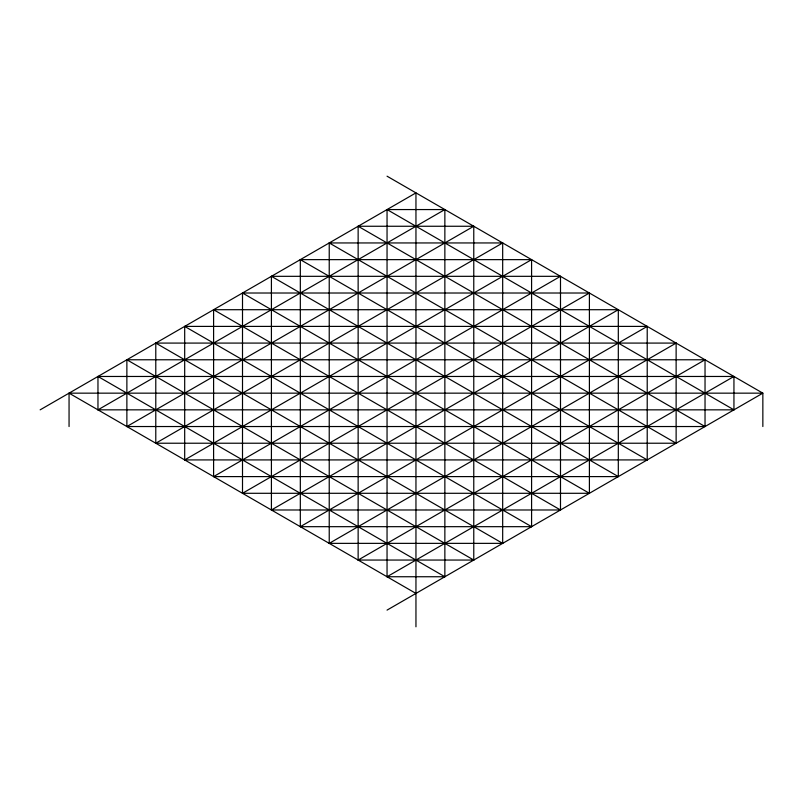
<?xml version="1.0" encoding="UTF-8"?>
<svg xmlns="http://www.w3.org/2000/svg" width="803" height="803" viewBox="0 0 803 803"><rect width="100%" height="100%" fill="white"/><g stroke="black" fill="none" stroke-linecap="round" stroke-linejoin="round"><path stroke-width="1.2" d="M40.15 409.841L415.954 192.881L415.954 626.812M97.966 409.841L733.942 409.841L733.942 376.466L97.966 376.466L97.966 409.841L444.862 209.563L444.862 576.745L387.046 576.745L387.046 209.563L444.862 209.563M126.874 426.534L705.034 426.534L705.034 359.774L126.874 359.774L126.874 426.534L473.77 226.255L473.77 560.052L358.138 560.052L358.138 226.255L473.77 226.255M155.782 443.226L676.126 443.226L676.126 343.082L155.782 343.082L155.782 443.226L502.678 242.948L502.678 543.36L329.23 543.36L329.23 242.948L502.678 242.948M184.69 459.918L647.218 459.918L647.218 326.399L184.69 326.399L184.69 459.918L531.586 259.64L531.586 526.678L300.322 526.678L300.322 259.64L531.586 259.64M213.598 476.601L618.31 476.601L618.31 309.707L213.598 309.707L213.598 476.601L560.494 276.322L560.494 509.985L271.414 509.985L271.414 276.322L560.494 276.322M242.506 493.293L589.402 293.015L589.402 493.293L242.506 493.293L242.506 293.015L589.402 293.015M271.414 509.985L618.31 309.707M300.322 526.678L647.218 326.399M329.23 543.36L676.126 343.082M358.138 560.052L705.034 359.774M387.046 576.745L733.942 376.466M387.046 610.119L762.85 393.159L762.85 426.534M69.058 426.534L69.058 393.159L762.85 393.159L387.046 176.188M387.046 209.563L733.942 409.841M358.138 226.255L705.034 426.534M329.23 242.948L676.126 443.226M300.322 259.64L647.218 459.918M271.414 276.322L618.31 476.601M242.506 293.015L589.402 493.293M213.598 309.707L560.494 509.985M184.69 326.399L531.586 526.678M155.782 343.082L502.678 543.36M126.874 359.774L473.77 560.052M97.966 376.466L444.862 576.745M69.058 393.159L415.954 593.437"/></g></svg>
